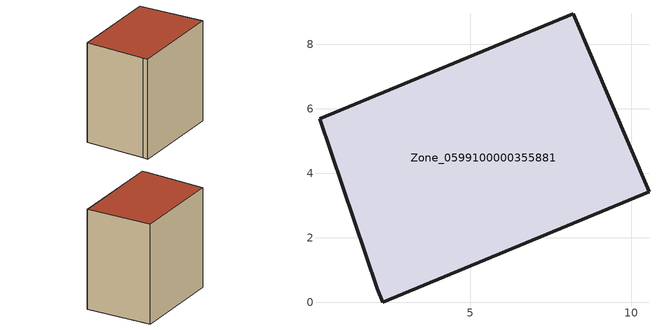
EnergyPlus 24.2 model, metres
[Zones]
Zone_0599100000355881
 floor ground (C_G): 8.19,8.95 10.54,3.43 2.29,0 2.11,0.42 0.32,5.7 z0
 wall outside (C_F): 0.32,5.7 2.11,0.42 2.29,0 10.54,3.43 8.19,8.95 0.32,5.7 z0:9.02
 roof outside (C_R): 10.54,3.43 8.19,8.95 0.32,5.7 2.11,0.42 2.29,0 z9.02
[BUILDING]
Pand.0599100000355881: North Axis=0; Terrain=City; Loads Convergence Tolerance Value=0.04; Temperature Convergence Tolerance Value=0.4; Solar Distribution=FullExterior; Maximum Number of Warmup Days=25; Minimum Number of Warmup Days=1
[Site:Location]
Rotterdam.The.Hague.AP_ZH_NLD Design_Conditions: Latitude=51.96; Longitude=4.45; Time Zone=1; Elevation=-4.5
[SITE:GROUNDTEMPERATURE:BUILDINGSURFACE]
18, 18, 18, 18, 18, 18, 18, 18, 18, 18, 18, 18
[MATERIAL] Thermal Absorptance=0.9; Solar Absorptance=0.7; Visible Absorptance=0.7
Name | Roughness | Thickness | Conductivity | Density | Specific Heat
G.TI.1992-2005 | MediumSmooth | 0.15 | 0.06 | 540 | 1210
F.TI.1992-2005 | Rough | 0.3 | 0.12 | 1920 | 840
R.TI.1992-2005 | MediumRough | 0.2 | 0.08 | 1500 | 1000
[CONSTRUCTION]
C_G: G.TI.1992-2005
C_F: F.TI.1992-2005
C_R: R.TI.1992-2005
[ZONE]
Zone_0599100000355881: Type=1; Multiplier=1; Ceiling Height=Autocalculate; Volume=Autocalculate; Floor Area=autocalculate; Part of Total Floor Area=Yes
[ZONEINFILTRATION:DESIGNFLOWRATE]
Infil_Zone_0599100000355881: Zone or ZoneList or Space or SpaceList=Zone_0599100000355881; Schedule=AlwaysOn; Design Flow Rate Calculation Method=Flow/Area; Flow Rate per Floor Area=0.0015; Constant Term Coefficient=1; Temperature Term Coefficient=0; Velocity Term Coefficient=0; Velocity Squared Term Coefficient=0
[HVACTEMPLATE:ZONE:IDEALLOADSAIRSYSTEM]
Zone_0599100000355881: Maximum Heating Supply Air Temperature=50; Minimum Cooling Supply Air Temperature=13; Maximum Heating Supply Air Humidity Ratio=0.0156; Minimum Cooling Supply Air Humidity Ratio=0.0077; Heating Limit=NoLimit; Cooling Limit=NoLimit; Dehumidification Control Type=ConstantSensibleHeatRatio; Cooling Sensible Heat Ratio=0.7; Dehumidification Setpoint=60; Humidification Control Type=None; Humidification Setpoint=30; Outdoor Air Method=None; Outdoor Air Flow Rate per Person=0.00944; Outdoor Air Flow Rate per Zone Floor Area=0; Outdoor Air Flow Rate per Zone=0; Demand Controlled Ventilation Type=None; Outdoor Air Economizer Type=NoEconomizer; Heat Recovery Type=None; Sensible Heat Recovery Effectiveness=0.7; Latent Heat Recovery Effectiveness=0.65
[ZONECONTROL:THERMOSTAT]
ThermostatControl_Zone_0599100000355881: Zone or ZoneList=Zone_0599100000355881; Control Type Schedule=DualSetpointControlType; Control 1=Thermostat_Zone_0599100000355881; Temperature Difference Between Cutout And Setpoint=0
[THERMOSTATSETPOINT:DUALSETPOINT]
Thermostat_Zone_0599100000355881: Heating Setpoint Temperature Schedule=HeatingSetpoint_Zone_0599100000355881; Cooling Setpoint Temperature Schedule=CoolingSetpoint_Zone_0599100000355881
[SCHEDULE:COMPACT]
HeatingSetpoint_Zone_0599100000355881: Through: 12/31, For: AllDays, Until: 24:00, 21
CoolingSetpoint_Zone_0599100000355881: Through: 12/31, For: AllDays, Until: 24:00, 24
DualSetpointControlType: Through: 12/31, For: AllDays, Until: 24:00, 4
AlwaysOn: Through: 12/31, For: AllDays, Until: 24:00, 1
